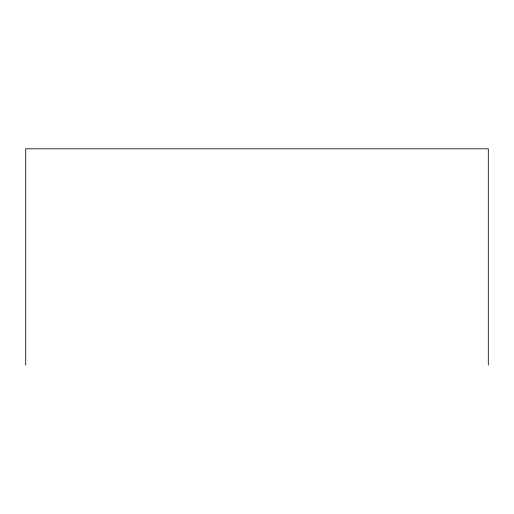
<?xml version="1.0" encoding="UTF-8"?>
<svg xmlns="http://www.w3.org/2000/svg" width="514" height="514" viewBox="0 0 514 514"><rect width="100%" height="100%" fill="white"/><g stroke="black" fill="none" stroke-linecap="round" stroke-linejoin="round"><path stroke-width="0.77" d="M488.3 365.184L488.3 148.816L25.7 148.816L25.7 365.184"/></g></svg>
